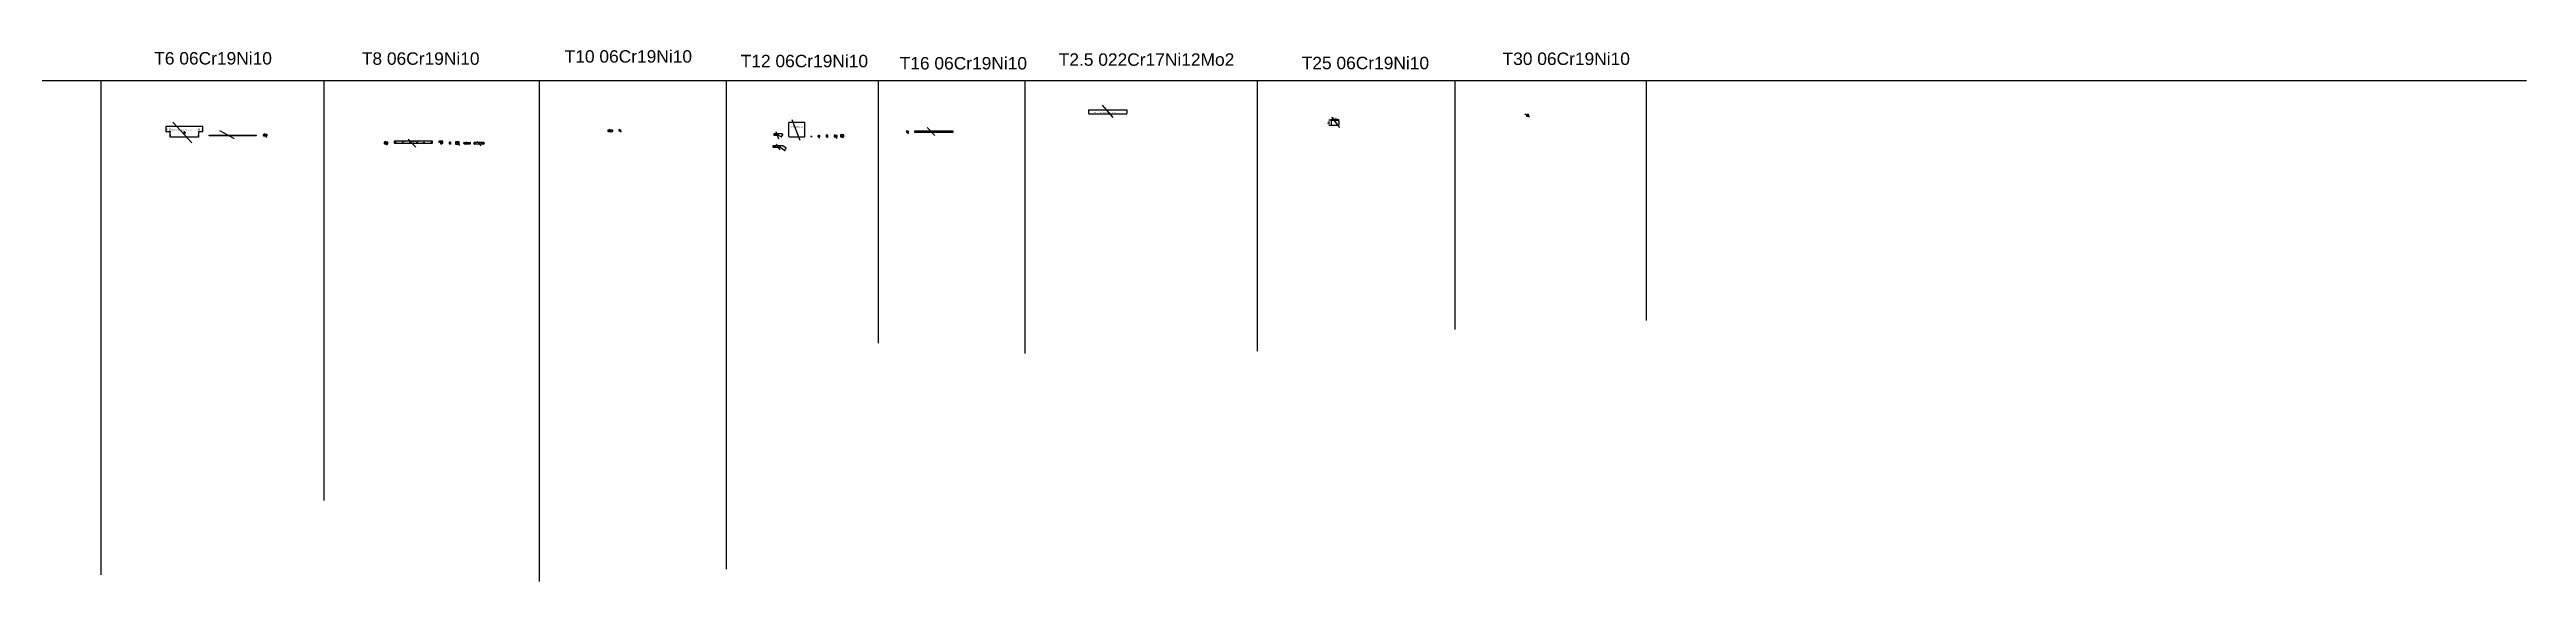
# Model space of a CAD drawing. Extents: x 526 to 81354, y -16386 to 2011.
# Drawn here: x 41489 to 81354, y -6694 to 1865 of the extents above; entities that cross this region are included whole.
import ezdxf

# ---------------------------------------------------------------- set-up
doc = ezdxf.new("R2010")
doc.units = 0
doc.linetypes.add('CENTER', pattern=[2, 1.25, -0.25, 0.25, -0.25])
doc.linetypes.add('CENTERX2', pattern=[20.32, 12.7, -2.54, 2.54, -2.54])
doc.layers.get('0').update_dxf_attribs({"linetype": 'CONTINUOUS'})
doc.layers.get('DEFPOINTS').update_dxf_attribs({"linetype": 'CONTINUOUS'})
for name, color, linetype in [('$TD_AUDIT_GENERATED__6F_', 7, 'CONTINUOUS'), ('3', 7, 'CONTINUOUS'), ('内轮廓层', 7, 'CONTINUOUS'), ('标注层', 1, 'CONTINUOUS')]:
    doc.layers.add(name, color=color, linetype=linetype)
doc.styles.get("Standard").update_dxf_attribs({"font": 'arial.ttf'})
doc.styles.add('文字', font='SimSun.ttf')
doc.dimstyles.new('0000', dxfattribs={"dimtxt": 30, "dimasz": 20, "dimexe": 1.25, "dimexo": 0.625, "dimtad": 1, "dimtxsty": 'STANDARD', "dimcen": 2.5, "dimazin": 3, "dimtfac": 1, "dimtmove": 0, "dimatfit": 3})

# ---------------------------------------------------------------- blocks, each defined once
blk = doc.blocks.new('DWG合并20101002001378_258031')
at = {"color": 7}
blk.add_line((12357, 1817), (12951, 1817), dxfattribs=at)
at = {"color": 7, "linetype": 'CONTINUOUS'}
for p, q in [((12357, 1817), (12357, 1722)), ((12427, 1722), (12357, 1722)), ((12427, 1638), (12427, 1722)), ((12881, 1638), (12427, 1638)), ((12951, 1722), (12881, 1722)), ((12881, 1722), (12881, 1638)), ((12951, 1722), (12951, 1817))]:
    blk.add_line(p, q, dxfattribs=at)
at = {"color": 6, "linetype": 'CENTERX2'}
for p, q in [((12367, 1782), (12357, 1782)), ((12362, 1774), (12362, 1764)), ((12362, 1735), (12362, 1726)), ((12362, 1726), (12366, 1726)), ((12366, 1774), (12366, 1764)), ((12366, 1732), (12366, 1740)), ((12366, 1732), (12373, 1732)), ((12366, 1726), (12366, 1722)), ((12420, 1732), (12412, 1732)), ((12420, 1775), (12420, 1768)), ((12420, 1732), (12420, 1740)), ((12424, 1726), (12420, 1726)), ((12420, 1726), (12420, 1722)), ((12424, 1775), (12424, 1768)), ((12424, 1734), (12424, 1726)), ((12427, 1673), (12437, 1673)), ((12871, 1673), (12881, 1673)), ((12884, 1774), (12884, 1763)), ((12884, 1735), (12884, 1726)), ((12884, 1726), (12888, 1726)), ((12888, 1740), (12888, 1732)), ((12888, 1732), (12895, 1732)), ((12888, 1726), (12888, 1722)), ((12942, 1732), (12935, 1732)), ((12951, 1782), (12941, 1782)), ((12942, 1775), (12942, 1769)), ((12942, 1739), (12942, 1732)), ((12946, 1726), (12942, 1726)), ((12942, 1726), (12942, 1722)), ((12946, 1775), (12946, 1769)), ((12946, 1734), (12946, 1726))]:
    blk.add_line(p, q, dxfattribs=at)
for p, q in [((12643, 1715), (12643, 1703)), ((12666, 1715), (12666, 1703))]:
    blk.add_line(p, q)
at = {"color": 7, "linetype": 'CONTINUOUS'}
for centre, start, end in [((12654, 1715), 0, 180), ((12654, 1703), 180, 0)]:
    blk.add_arc(centre, 11.5, start, end, dxfattribs=at)
at = {"color": 3, "insert": (12442, 1761), "char_height": 10.5, "width": 476, "attachment_point": 1}
blk.add_mtext('101002001378{\\fSimSun|b0|i0|c134|p54;（}258031100-1{\\fSimSun|b0|i0|c134|p54;）}  {\\fSimSun|b0|i0|c134|p54;弯板}    06Cr19Ni10   T6   1{\\fSimSun|b0|i0|c134|p54;件}/{\\fSimSun|b0|i0|c134|p54;套}  {\\fSimSun|b0|i0|c134|p54;共1件}', dxfattribs=at)
blk = doc.blocks.new('DWG合并49101002001387_258032')
at = {"layer": '内轮廓层'}
for p, q in [((12345, 1528), (13103, 1528)), ((12345, 1513), (12345, 1528)), ((13103, 1513), (12345, 1513)), ((13103, 1528), (13103, 1513))]:
    blk.add_line(p, q, dxfattribs=at)
for centre in [(12362, 1520), (12452, 1520), (12543, 1520), (12633, 1520), (12724, 1520), (12814, 1520), (12905, 1520), (12995, 1520), (13086, 1520)]:
    blk.add_circle(centre, 2.5, dxfattribs=at)
at = {"color": 3, "insert": (12469, 1526), "char_height": 10.5, "width": 470.72, "attachment_point": 1}
blk.add_mtext('101002001387{\\fSimSun|b0|i0|c134|p54;（}258032000-1{\\fSimSun|b0|i0|c134|p54;）}  {\\fSimSun|b0|i0|c134|p54;板}    06Cr19Ni10   T6   1{\\fSimSun|b0|i0|c134|p54;件}/{\\fSimSun|b0|i0|c134|p54;套}  {\\fSimSun|b0|i0|c134|p54;共1件}', dxfattribs=at)
blk = doc.blocks.new('DWG合并49101002001311_板_P06C')
at = {"color": 7, "linetype": 'CONTINUOUS'}
for p, q in [((15636, 2204), (15636, 2184)), ((15689, 2209), (15641, 2209)), ((15641, 2179), (15689, 2179)), ((15694, 2184), (15694, 2204))]:
    blk.add_line(p, q, dxfattribs=at)
for centre in [(15654, 2194), (15676, 2194)]:
    blk.add_circle(centre, 2.5, dxfattribs=at)
for centre, start, end in [((15641, 2204), 90, 180), ((15641, 2184), 180, 270), ((15689, 2204), 0, 90), ((15689, 2184), 270, 0)]:
    blk.add_arc(centre, 5, start, end, dxfattribs=at)
at = {"color": 3, "insert": (15640, 2207), "char_height": 3.15, "width": 50.4, "attachment_point": 1}
blk.add_mtext('101002001311    {\\fSimSun|b0|i0|c134|p54;板}   \\P06Cr19Ni10   T8   2{\\fSimSun|b0|i0|c134|p54;件}/{\\fSimSun|b0|i0|c134|p54;套} \\P {\\fSimSun|b0|i0|c134|p54;共2件}', dxfattribs=at)
blk = doc.blocks.new('DWG合并78101002001424_258033')
at = {"color": 7, "linetype": 'CONTINUOUS'}
for p, q in [((16160, 2101), (15540, 2101)), ((15540, 2101), (15540, 2071)), ((15540, 2071), (15545, 2066)), ((15545, 2066), (16155, 2066)), ((16155, 2066), (16160, 2071)), ((16160, 2071), (16160, 2101))]:
    blk.add_line(p, q, dxfattribs=at)
for centre in [(15563, 2081), (15678, 2081), (15793, 2081), (15908, 2081), (16023, 2081), (16138, 2081)]:
    blk.add_circle(centre, 2.5, dxfattribs=at)
at = {"color": 3, "insert": (15545, 2089), "char_height": 10.5, "width": 468.32, "attachment_point": 1}
blk.add_mtext('101002001424(258033210-2)    {\\fSimSun|b0|i0|c134|p54;板}    06Cr19Ni10   T8   1{\\fSimSun|b0|i0|c134|p54;件}/{\\fSimSun|b0|i0|c134|p54;套}  {\\fSimSun|b0|i0|c134|p54;共1件}', dxfattribs=at)
blk = doc.blocks.new('DWG合并107101002006784_板_06C')
at = {"color": 7, "linetype": 'CONTINUOUS'}
for p, q in [((47488, 832), (47488, 819)), ((47488, 819), (47513, 819)), ((47549, 837), (47493, 837)), ((47513, 819), (47513, 794)), ((47524, 795), (47552, 818)), ((47554, 822), (47554, 832)), ((47513, 794), (47521, 794))]:
    blk.add_line(p, q, dxfattribs=at)
blk.add_circle((47543, 826), 4.5, dxfattribs=at)
for centre, start, end in [((47493, 832), 90, 180), ((47549, 832), 0, 90), ((47549, 822), 310, 0), ((47521, 799), 270, 310)]:
    blk.add_arc(centre, 5, start, end, dxfattribs=at)
at = {"color": 3, "insert": (47492, 833), "char_height": 2.52, "width": 52.41, "attachment_point": 1}
blk.add_mtext('101002006784   {\\fSimSun|b0|i0|c134|p2;板 }06Cr19Ni10  T8   1{\\fSimSun|b0|i0|c134|p2;件}/{\\fSimSun|b0|i0|c134|p2;套  共}4{\\fSimSun|b0|i0|c134|p2;件}', dxfattribs=at)
blk = doc.blocks.new('DWG合并134101002007369_板_06C')
at = {"color": 7, "linetype": 'CONTINUOUS'}
for p, q in [((8264, 27297), (8264, 27282)), ((8284, 27302), (8269, 27302)), ((8269, 27277), (8284, 27277)), ((8289, 27282), (8289, 27297))]:
    blk.add_line(p, q, dxfattribs=at)
blk.add_circle((8277, 27289), 4.25, dxfattribs=at)
for centre, start, end in [((8269, 27297), 90, 180), ((8269, 27282), 180, 270), ((8284, 27297), 0, 90), ((8284, 27282), 270, 0)]:
    blk.add_arc(centre, 5, start, end, dxfattribs=at)
at = {"layer": '标注层', "color": 3, "insert": (8267, 27299), "char_height": 1.75, "width": 19.18, "attachment_point": 1, "style": '文字'}
blk.add_mtext('101002007369 板  06Cr19Ni10  T8 1件/套 共1件', dxfattribs=at)
blk = doc.blocks.new('DWG合并20101002000913_248033')
at = {"color": 7, "linetype": 'CONTINUOUS'}
for p, q in [((17866, 2533), (17866, 2517)), ((17946, 2533), (17866, 2533)), ((17866, 2517), (17871, 2512)), ((17871, 2512), (17941, 2512)), ((17941, 2512), (17946, 2517)), ((17946, 2517), (17946, 2533))]:
    blk.add_line(p, q, dxfattribs=at)
blk.add_circle((17886, 2524), 5.1, dxfattribs=at)
at = {"color": 3, "insert": (17875, 2529), "char_height": 3.15, "width": 62.5, "attachment_point": 1}
blk.add_mtext('101002000913(248033210-3)    {\\fSimSun|b0|i0|c134|p54;板}  06Cr19Ni10   T10   2{\\fSimSun|b0|i0|c134|p54;件}/{\\fSimSun|b0|i0|c134|p54;套}  {\\fSimSun|b0|i0|c134|p54;共2件}', dxfattribs=at)
blk = doc.blocks.new('DWG合并49101002003390_螺纹块块_0')
at = {"color": 7, "linetype": 'CONTINUOUS'}
for radius in [14.5, 5.1]:
    blk.add_circle((52864, 18171), radius, dxfattribs=at)
at = {"color": 3, "insert": (52853, 18174), "char_height": 1.47, "width": 23.76, "attachment_point": 1}
blk.add_mtext('101002003390  {\\fSimSun|b0|i0|c134|p54;螺纹块块}  06Cr19Ni10 T10  1{\\fSimSun|b0|i0|c134|p54;件}/{\\fSimSun|b0|i0|c134|p54;套}  {\\fSimSun|b0|i0|c134|p54;共2件}', dxfattribs=at)
blk = doc.blocks.new('DWG合并20101002000711_板_06CR')
at = {"color": 7, "linetype": 'CONTINUOUS'}
for p, q in [((51627, 2118), (51627, 2099)), ((51756, 2121), (51630, 2121)), ((51630, 2096), (51702, 2096)), ((51707, 2094), (51748, 2071)), ((51748, 2071), (51753, 2071)), ((51753, 2071), (51753, 2089)), ((51768, 2114), (51756, 2121)), ((51763, 2099), (51768, 2099)), ((51768, 2099), (51768, 2114))]:
    blk.add_line(p, q, dxfattribs=at)
for centre in [(51636, 2108), (51651, 2108), (51666, 2108)]:
    blk.add_circle(centre, 4.25, dxfattribs=at)
for centre, radius, start, end in [((51630, 2118), 3, 90, 180), ((51630, 2099), 3, 180, 270), ((51702, 2086), 10, 60, 90), ((51763, 2089), 10, 90, 180)]:
    blk.add_arc(centre, radius, start, end, dxfattribs=at)
at = {"color": 3, "insert": (51641, 2117), "char_height": 5.25, "width": 105.02, "attachment_point": 1}
blk.add_mtext('101002000711{\\fSimSun|b0|i0|c134|p54; 板 }06Cr19Ni10   T12   1{\\fSimSun|b0|i0|c134|p54;件}/{\\fSimSun|b0|i0|c134|p54;套}  {\\fSimSun|b0|i0|c134|p54;共4件}', dxfattribs=at)
blk = doc.blocks.new('DWG合并49101002000905_248033')
at = {"color": 7, "linetype": 'CONTINUOUS'}
for p, q in [((4317, 12016), (4062, 12016)), ((4062, 11790), (4062, 12016)), ((4317, 11790), (4317, 12016)), ((4068, 11784), (4311, 11784))]:
    blk.add_line(p, q, dxfattribs=at)
at = {"color": 6, "linetype": 'CENTERX2'}
for p, q in [((4062, 11916), (4067, 11916)), ((4312, 11916), (4317, 11916))]:
    blk.add_line(p, q, dxfattribs=at)
at = {"color": 7, "linetype": 'CONTINUOUS'}
for centre, start, end in [((4068, 11790), 180, 270), ((4311, 11790), 270, 0)]:
    blk.add_arc(centre, 6, start, end, dxfattribs=at)
at = {"color": 3, "insert": (4091, 11959), "char_height": 10.5, "width": 207.59, "attachment_point": 1}
blk.add_mtext('101002000905(248033211-2)    {\\fSimSun|b0|i0|c134|p2;弯板}  304   T12   2{\\fSimSun|b0|i0|c134|p2;件}/{\\fSimSun|b0|i0|c134|p2;套}  {\\fSimSun|b0|i0|c134|p2;共2件}', dxfattribs=at)
blk = doc.blocks.new('DWG合并76101002000907_248033')
at = {"layer": '3', "color": 7}
for radius in [6.5, 2.5]:
    blk.add_circle((0, 0), radius, dxfattribs=at)
at = {"layer": '$TD_AUDIT_GENERATED__6F_', "color": 3, "insert": (-5, 1), "char_height": 0.63, "width": 11.94, "attachment_point": 1}
blk.add_mtext('101002000907(248033211-4)?  06Cr19Ni10  T12  {\\fSimSun|b0|i0|c134|p2;共}2{\\fSimSun|b0|i0|c134|p2;件}', dxfattribs=at)
blk = doc.blocks.new('DWG合并105101002007367_板_06C')
at = {"color": 7, "linetype": 'CONTINUOUS'}
for p, q in [((32695, 7261), (32695, 7251)), ((32720, 7266), (32700, 7266)), ((32720, 7246), (32700, 7246)), ((32725, 7251), (32725, 7261))]:
    blk.add_line(p, q, dxfattribs=at)
blk.add_circle((32710, 7254), 4.25)
for centre, start, end in [((32700, 7261), 90, 180), ((32700, 7251), 180, 270), ((32720, 7261), 0, 90), ((32720, 7251), 270, 0)]:
    blk.add_arc(centre, 5, start, end, dxfattribs=at)
at = {"layer": '标注层', "color": 3, "insert": (32699, 7264), "char_height": 1.75, "width": 19.19, "attachment_point": 1, "style": '文字'}
blk.add_mtext('101002007367 板 06Cr19Ni10  T12 1件/套 共1件', dxfattribs=at)
blk = doc.blocks.new('DWG合并134101002007368_板_06C')
at = {"color": 7, "linetype": 'CONTINUOUS'}
for p, q in [((32744, 7263), (32744, 7243)), ((32769, 7268), (32749, 7268)), ((32749, 7238), (32769, 7238)), ((32774, 7243), (32774, 7263))]:
    blk.add_line(p, q, dxfattribs=at)
blk.add_circle((32759, 7253), 4.25, dxfattribs=at)
for centre, start, end in [((32749, 7263), 90, 180), ((32749, 7243), 180, 270), ((32769, 7263), 0, 90), ((32769, 7243), 270, 0)]:
    blk.add_arc(centre, 5, start, end, dxfattribs=at)
at = {"layer": '标注层', "color": 3, "insert": (32748, 7265), "char_height": 1.75, "width": 18.78, "attachment_point": 1, "style": '文字'}
blk.add_mtext('101002007368 板  06Cr19Ni10 T12 1件/套 共1件', dxfattribs=at)
blk = doc.blocks.new('DWG合并163101002009592_板_06C')
at = {"color": 7, "linetype": 'CONTINUOUS'}
for p, q in [((3614, 27521), (3564, 27521)), ((3564, 27521), (3564, 27501)), ((3614, 27501), (3614, 27521)), ((3564, 27501), (3614, 27501))]:
    blk.add_line(p, q, dxfattribs=at)
at = {"layer": '标注层', "color": 3, "insert": (3570, 27513), "char_height": 1.75, "width": 33.94, "attachment_point": 1, "style": '文字'}
blk.add_mtext('101002009592 板  06Cr19Ni10  T12 2件/套 共2件', dxfattribs=at)
blk = doc.blocks.new('DWG合并20101002000908_248033')
blk.add_circle((39021, 7239), 15)
at = {"layer": '标注层', "color": 3, "insert": (39007, 7242), "char_height": 1.12, "width": 24.16, "attachment_point": 1, "style": '文字'}
blk.add_mtext('101002000908(248033211-5) 柱  06Cr19Ni10  T16  2件/套 共2件', dxfattribs=at)
blk = doc.blocks.new('DWG合并49101002007370_板_06CR')
at = {"color": 7, "linetype": 'CONTINUOUS'}
for p, q in [((53858, 2020), (53238, 2020)), ((53238, 2020), (53238, 2002)), ((53238, 2002), (53858, 2002)), ((53858, 2002), (53858, 2020))]:
    blk.add_line(p, q, dxfattribs=at)
for centre in [(53267, 2011), (53408, 2011), (53548, 2011), (53689, 2011), (53829, 2011)]:
    blk.add_circle(centre, 3.75, dxfattribs=at)
at = {"color": 3, "insert": (53379, 2014), "char_height": 6.3, "width": 220.46, "attachment_point": 1}
blk.add_mtext('101002007370{\\fSimSun|b0|i0|c134|p54;   板  }06Cr19Ni10   T16   1{\\fSimSun|b0|i0|c134|p54;件}/{\\fSimSun|b0|i0|c134|p54;套}  {\\fSimSun|b0|i0|c134|p54;共1件}', dxfattribs=at)
blk = doc.blocks.new('101002007398_弯板_022CR17NI1')
at = {"color": 7, "linetype": 'CONTINUOUS'}
for p, q in [((-631, 2065), (-631, 2008)), ((-631, 2065), (-14, 2065)), ((-621, 1998), (-24, 1998)), ((-14, 2065), (-14, 2008))]:
    blk.add_line(p, q, dxfattribs=at)
for centre, start, end in [((-621, 2008), 180, 270), ((-24, 2008), 270, 0)]:
    blk.add_arc(centre, 10, start, end, dxfattribs=at)
at = {"color": 3, "insert": (-570, 2030), "char_height": 10.5, "width": 429.38, "attachment_point": 1}
blk.add_mtext('101002007398{\\fSimSun|b0|i0|c134|p2;   弯板  } 022Cr17Ni12Mo2  T2.5   1{\\fSimSun|b0|i0|c134|p2;件}/{\\fSimSun|b0|i0|c134|p2;套}  {\\fSimSun|b0|i0|c134|p2;共1件}', dxfattribs=at)
blk = doc.blocks.new('10100200335_248012010-4___')
blk.add_lwpolyline([(28348, 27556), (28348, 27616, -0.414214), (28359, 27627), (28454, 27627, -0.414214), (28465, 27616), (28465, 27556, -0.414214), (28454, 27545), (28359, 27545, -0.414214)], format="xyb", close=True)
at = {"color": 3, "insert": (28357, 27598), "char_height": 4.536, "width": 107.35, "attachment_point": 1}
blk.add_mtext('101002000335(248012010-4)   {\\fSimSun|b0|i0|c134|p2;板}  06Cr19Ni10   T25   2{\\fSimSun|b0|i0|c134|p2;件}/{\\fSimSun|b0|i0|c134|p2;套}  {\\fSimSun|b0|i0|c134|p2;共2件}', dxfattribs=at)
blk = doc.blocks.new('*D98')
at = {"color": 0}
for p, q in [((62146, 727), (62077, 727)), ((62146, 645), (62077, 645)), ((62079, 707), (62079, 665))]:
    blk.add_line(p, q, dxfattribs=at)
for points in [[(62075, 707), (62082, 707), (62079, 727)], [(62075, 665), (62082, 665), (62079, 645)]]:
    blk.add_solid(points, dxfattribs=at)
at = {"layer": 'DEFPOINTS', "color": 0}
for p in [(62079, 645), (62147, 727), (62147, 645)]:
    blk.add_point(p, dxfattribs=at)
at = {"color": 0, "insert": (62063, 686), "char_height": 30, "attachment_point": 5, "rotation": 90}
blk.add_mtext('82', dxfattribs=at)
blk = doc.blocks.new('*D99')
at = {"color": 0}
for p, q in [((62122, 700), (62122, 747)), ((62142, 746), (62219, 746)), ((62239, 707), (62239, 747))]:
    blk.add_line(p, q, dxfattribs=at)
for points in [[(62142, 749), (62142, 743), (62122, 746)], [(62219, 749), (62219, 743), (62239, 746)]]:
    blk.add_solid(points, dxfattribs=at)
at = {"layer": 'DEFPOINTS', "color": 0}
for p in [(62122, 700), (62239, 746), (62239, 707)]:
    blk.add_point(p, dxfattribs=at)
at = {"color": 0, "insert": (62181, 762), "char_height": 30, "attachment_point": 5}
blk.add_mtext('117', dxfattribs=at)
blk = doc.blocks.new('101002000666')
at = {"color": 7, "linetype": 'CONTINUOUS'}
for p, q in [((20040, 2540), (19986, 2540)), ((19986, 2540), (19986, 2506)), ((19986, 2506), (20040, 2506)), ((20040, 2506), (20040, 2540))]:
    blk.add_line(p, q, dxfattribs=at)
for centre in [(19998, 2520), (20028, 2520)]:
    blk.add_circle(centre, 2.5, dxfattribs=at)
at = {"insert": (19988, 2533), "char_height": 2.5, "width": 51.29, "attachment_point": 1}
blk.add_mtext('{\\C3;101002000666    \\fSimSun|b0|i0|c134|p54;板\\fArial|b0|i0|c0|p34;  06Cr19Ni10  T12   2\\fSimSun|b0|i0|c134|p54;件\\fArial|b0|i0|c0|p34;/\\fSimSun|b0|i0|c134|p54;套\\fArial|b0|i0|c0|p34;  \\fSimSun|b0|i0|c134|p54;共2件}', dxfattribs=at)
blk = doc.blocks.new('101002000719_248032311-2__')
at = {"color": 7, "linetype": 'CONTINUOUS'}
for p, q in [((32923, 7305), (32923, 7286)), ((33078, 7308), (32926, 7308)), ((32926, 7283), (33043, 7283)), ((33051, 7281), (33119, 7233)), ((33139, 7269), (33087, 7306)), ((33119, 7233), (33124, 7233)), ((33124, 7233), (33124, 7251)), ((33134, 7261), (33139, 7261)), ((33139, 7261), (33139, 7269))]:
    blk.add_line(p, q, dxfattribs=at)
for centre in [(32934, 7296), (32949, 7296), (32964, 7296)]:
    blk.add_circle(centre, 4.25, dxfattribs=at)
for centre, radius, start, end in [((32926, 7305), 3, 90, 180), ((32926, 7286), 3, 180, 270), ((33043, 7268), 15, 55, 90), ((33078, 7293), 15, 55, 90), ((33134, 7251), 10, 90, 180)]:
    blk.add_arc(centre, radius, start, end, dxfattribs=at)
at = {"layer": '标注层', "color": 3, "insert": (32982, 7303), "char_height": 3.5, "width": 77.63, "attachment_point": 1, "style": '文字'}
blk.add_mtext('101002000719（248032311-2） 板  06Cr19Ni10  T12 1件/套 共1件', dxfattribs=at)
blk = doc.blocks.new('101002000721_248032311-4__')
at = {"color": 7, "linetype": 'CONTINUOUS'}
for p, q in [((47391, 1056), (47391, 1032)), ((47445, 1064), (47399, 1064)), ((47399, 1024), (47445, 1024)), ((47453, 1032), (47453, 1056))]:
    blk.add_line(p, q, dxfattribs=at)
for centre in [(47405, 1044), (47439, 1044)]:
    blk.add_circle(centre, 3.4, dxfattribs=at)
for centre, start, end in [((47399, 1056), 90, 180), ((47399, 1032), 180, 270), ((47445, 1056), 0, 90), ((47445, 1032), 270, 0)]:
    blk.add_arc(centre, 8, start, end, dxfattribs=at)
at = {"color": 3, "insert": (47398, 1060), "char_height": 2.52, "width": 47.6, "attachment_point": 1}
blk.add_mtext('101002000721{\\fSimSun|b0|i0|c134|p2;（}248032311-4{\\fSimSun|b0|i0|c134|p2;）  板 06Cr19Ni10}   T8   2{\\fSimSun|b0|i0|c134|p2;件}/{\\fSimSun|b0|i0|c134|p2;套}  {\\fSimSun|b0|i0|c134|p2;共2+2件}', dxfattribs=at)
blk = doc.blocks.new('248033200-2手柄')
at = {"color": 7, "linetype": 'CONTINUOUS'}
for p, q in [((-20, -5), (-20, 5)), ((-15, 10), (85, 10)), ((-15, 4), (-15, -4)), ((-6, 5), (-14, 5)), ((-5, -4), (-5, 4)), ((90, -5), (90, 5)), ((-15, -10), (85, -10)), ((-14, -5), (-6, -5))]:
    blk.add_line(p, q, dxfattribs=at)
at = {"color": 6, "linetype": 'CENTERX2'}
blk.add_line((1, -10), (1, 10), dxfattribs=at)
at = {"color": 7, "linetype": 'CONTINUOUS'}
for centre, radius, start, end in [((-15, 5), 5, 90, 180), ((-14, 4), 1, 90, 180), ((-6, 4), 1, 0, 90), ((85, 5), 5, 0, 90), ((-15, -5), 5, 180, 270), ((-14, -4), 1, 180, 270), ((-6, -4), 1, 270, 0), ((85, -5), 5, 270, 0)]:
    blk.add_arc(centre, radius, start, end, dxfattribs=at)
at = {"color": 3, "insert": (9, 6), "char_height": 3.5, "width": 78.95, "attachment_point": 1}
blk.add_mtext('101002000878 (248033200-2){\\fSimSun|b0|i0|c134|p2; 手柄 }06Cr19Ni10 T8 {\\fSimSun|b0|i0|c134|p2;共}9{\\fSimSun|b0|i0|c134|p2;件}', dxfattribs=at)
blk = doc.blocks.new('101002000753_248034000-4_')
at = {"color": 7, "linetype": 'CONTINUOUS'}
for p, q in [((12665, 1360), (12665, 1351)), ((12725, 1365), (12670, 1365)), ((12670, 1346), (12725, 1346)), ((12730, 1351), (12730, 1360))]:
    blk.add_line(p, q, dxfattribs=at)
for centre in [(12677, 1356), (12717, 1356)]:
    blk.add_circle(centre, 2.5, dxfattribs=at)
for centre, start, end in [((12670, 1360), 90, 180), ((12670, 1351), 180, 270), ((12725, 1360), 0, 90), ((12725, 1351), 270, 0)]:
    blk.add_arc(centre, 5, start, end, dxfattribs=at)
at = {"color": 3, "insert": (12669, 1360), "char_height": 2.52, "width": 58.84, "attachment_point": 1}
blk.add_mtext('101002000753{\\fSimSun|b0|i0|c134|p2;（}248034000-4{\\fSimSun|b0|i0|c134|p2;）}  {\\fSimSun|b0|i0|c134|p2;板}    06Cr19Ni10   T6   1{\\fSimSun|b0|i0|c134|p2;件}/{\\fSimSun|b0|i0|c134|p2;套}  {\\fSimSun|b0|i0|c134|p2;共17件}', dxfattribs=at)
blk = doc.blocks.new('101002008994__内弯板')
at = {"color": 7, "linetype": 'CONTINUOUS'}
for p, q in [((15889, 7414), (15889, 7404)), ((16045, 7424), (15899, 7424)), ((16045, 7394), (15899, 7394)), ((16055, 7414), (16055, 7404))]:
    blk.add_line(p, q, dxfattribs=at)
at = {"color": 6, "linetype": 'CENTER'}
blk.add_line((16009, 7424), (16009, 7394), dxfattribs=at)
at = {"color": 7, "linetype": 'CONTINUOUS'}
for centre in [(15904, 7409), (16023, 7409), (16045, 7409)]:
    blk.add_circle(centre, 2.5, dxfattribs=at)
for centre, start, end in [((15899, 7414), 90, 180), ((15899, 7404), 180, 270), ((16045, 7414), 0, 90), ((16045, 7404), 270, 0)]:
    blk.add_arc(centre, 10, start, end, dxfattribs=at)
at = {"color": 3, "insert": (15903, 7419), "char_height": 3.78, "width": 134.63, "attachment_point": 1}
blk.add_mtext('101002008994  {\\fSimSun|b0|i0|c134|p54;内弯板 }06Cr19Ni10   T8   1{\\fSimSun|b0|i0|c134|p54;件}/{\\fSimSun|b0|i0|c134|p54;套}  {\\fSimSun|b0|i0|c134|p54;共1件}', dxfattribs=at)
blk = doc.blocks.new('101002001305-1___板')
at = {"color": 7, "linetype": 'CONTINUOUS'}
for p, q in [((56216, 2135), (56205, 2124)), ((56205, 2124), (56205, 2109)), ((56205, 2109), (56246, 2109)), ((56238, 2135), (56216, 2135)), ((56246, 2127), (56238, 2135)), ((56246, 2109), (56246, 2127))]:
    blk.add_line(p, q, dxfattribs=at)
at = {"color": 3, "insert": (56210, 2122), "char_height": 2.1, "width": 36.87, "attachment_point": 1}
blk.add_mtext('101002001305{\\fSimSun|b0|i0|c134|p2;   板  }    06Cr19Ni10   T30   2{\\fSimSun|b0|i0|c134|p2;件}/{\\fSimSun|b0|i0|c134|p2;套}  {\\fSimSun|b0|i0|c134|p2;共2件}', dxfattribs=at)

msp = doc.modelspace()

# ---------------------------------------------------------------- linework, layer by layer
at = {"color": 1}
for p, q in [((525.69, 1365.544), (81354.38, 1365.544)), ((42316.323, 1365.544), (42316.323, -6584.839)), ((45902.629, 1365.544), (45902.629, -5393.487)), ((49370.241, 1365.544), (49370.241, -6693.693)), ((52381.468, 1365.544), (52381.468, -6494.855)), ((54827.28, 1365.544), (54827.28, -2858.882)), ((57187.999, 1365.544), (57187.999, -3025.201)), ((60924.404, 1365.544), (60924.404, -2987.685)), ((64104.512, 1365.544), (64104.512, -2638.287)), ((67188.618, 1365.544), (67188.618, -2494.229))]:
    msp.add_line(p, q, dxfattribs=at)
at = {"color": 2}
for p, q in [((58430.593, 969.199), (58601.232, 771.761)), ((65236.277, 830.279), (65311.07, 780.332)), ((43475.484, 697.29), (43779.532, 362.198)), ((44225.86, 562.319), (44463.048, 431.629)), ((44940.346, 516.925), (44981.083, 450.693)), ((47261.217, 423.626), (47384.172, 293.551)), ((47772.826, 404.085), (47810.505, 343.649)), ((50489.816, 581.585), (50530.09, 537.391)), ((50651.394, 583.76), (50690.393, 535.103)), ((53181.31, 547.419), (53219.8, 430.752)), ((53438.455, 741.618), (53563.604, 408.931)), ((53744.964, 474.8), (53753.917, 454.261)), ((53859.353, 488.234), (53877.537, 439.6)), ((53990.921, 496.003), (54012.826, 447.715)), ((54116.822, 499.68), (54160.658, 433.44)), ((54227.311, 506.522), (54254.409, 442.135)), ((55281.578, 569.448), (55308.717, 508.21)), ((55614.839, 611.833), (55735.697, 483.37)), ((62120.873, 774.882), (62249.079, 611.478)), ((46891.76, 394.01), (46917.164, 324.009)), ((47924.346, 377.853), (47942.956, 344.264)), ((48038.034, 391.913), (48088.67, 321.457)), ((48192.739, 386.976), (48210.136, 335.145)), ((48372.198, 387.072), (48435.759, 315.154)), ((53182.414, 341.107), (53244.343, 249.875))]:
    msp.add_line(p, q, dxfattribs=at)

# ---------------------------------------------------------------- block references
for name, p in [('101002007398_弯板_022CR17NI1', (58843.744, -1168.77)), ('DWG合并20101002001378_258031', (31005.968, -1183.35)), ('DWG合并49101002001387_258032', (31712.741, -1038.312)), ('DWG合并20101002000913_248033', (32609.477, -1964.187)), ('DWG合并49101002003390_螺纹块块_0', (-2194.02, -17608.21)), ('DWG合并20101002000711_板_06CR', (1521.237, -1610.776)), ('DWG合并49101002000905_248033', (49327.281, -11324.311)), ('DWG合并76101002000907_248033', (53750.403, 466.432)), ('DWG合并105101002007367_板_06C', (21162.148, -6785.829)), ('DWG合并134101002007368_板_06C', (21243.178, -6778.252)), ('DWG合并163101002009592_板_06C', (50552.796, -27040.987)), ('DWG合并20101002000908_248033', (16276.848, -6697.127)), ('DWG合并49101002007370_板_06CR', (2174.007, -1466.862)), ('DWG合并49101002001311_板_P06C', (31241.564, -1831.517)), ('DWG合并78101002001424_258033', (31494.941, -1708.601)), ('DWG合并107101002006784_板_06C', (267.16, -446.383)), ('DWG合并134101002007369_板_06C', (39656.662, -26929.139)), ('248033200-2手柄', (48176.903, 359.814))]:
    msp.add_blockref(name, p)
at = {"color": 1}
for name, p in [('101002001305-1___板', (9053.905, -1317.444)), ('101002000753_248034000-4_', (32264.078, -867.397)), ('101002000666', (34231.233, -2047.362)), ('10100200335_248012010-4___', (33774.072, -26899.763)), ('101002000721_248032311-4__', (631.336, -681.428)), ('101002008994__内弯板', (32429.297, -7052.285)), ('101002000719_248032311-2__', (20206.076, -6989.623))]:
    msp.add_blockref(name, p, dxfattribs=at)

# ---------------------------------------------------------------- texts
at = {"color": 1, "char_height": 199.98757, "attachment_point": 1}
for s, insert, width in [(' T6 06Cr19Ni10', (43096.524, 1824.193), 2525.43914), (' T8 06Cr19Ni10', (46438.056, 1820.044), 2525.43914), (' T10 06Cr19Ni10', (49702.616, 1854.5), 2525.43914), (' T12 06Cr19Ni10', (52536.029, 1780.142), 2525.43914), (' T16 06Cr19Ni10', (55094.593, 1744.518), 2525.43914), ('T2.5 022Cr17Ni12Mo2', (57731.71, 1803.972), 2931.61045), (' T25 06Cr19Ni10', (61565.348, 1748.807), 2525.43914), (' T30 06Cr19Ni10', (64797.406, 1816.942), 2525.43914)]:
    msp.add_mtext(s, dxfattribs=dict(at, insert=insert, width=width))

# ---------------------------------------------------------------- dimensions: what is measured, and where the dimension line sits
at = {"color": 1}
dim = msp.add_linear_dim(base=(62078.66, 645.131), p1=(62146.766, 727.131), p2=(62146.766, 645.131), angle=90, dimstyle='0000', dxfattribs=at)
dim.commit()
dim.dimension.update_dxf_attribs({"geometry": '*D98', "text_midpoint": (62062.718, 686.131)})
dim = msp.add_linear_dim(base=(62239.466, 745.898), p1=(62122.466, 699.793), p2=(62239.466, 706.754), dimstyle='0000', dxfattribs=at)
dim.commit()
dim.dimension.update_dxf_attribs({"geometry": '*D99', "text_midpoint": (62180.966, 761.584)})

doc.saveas('drawing.dxf')
